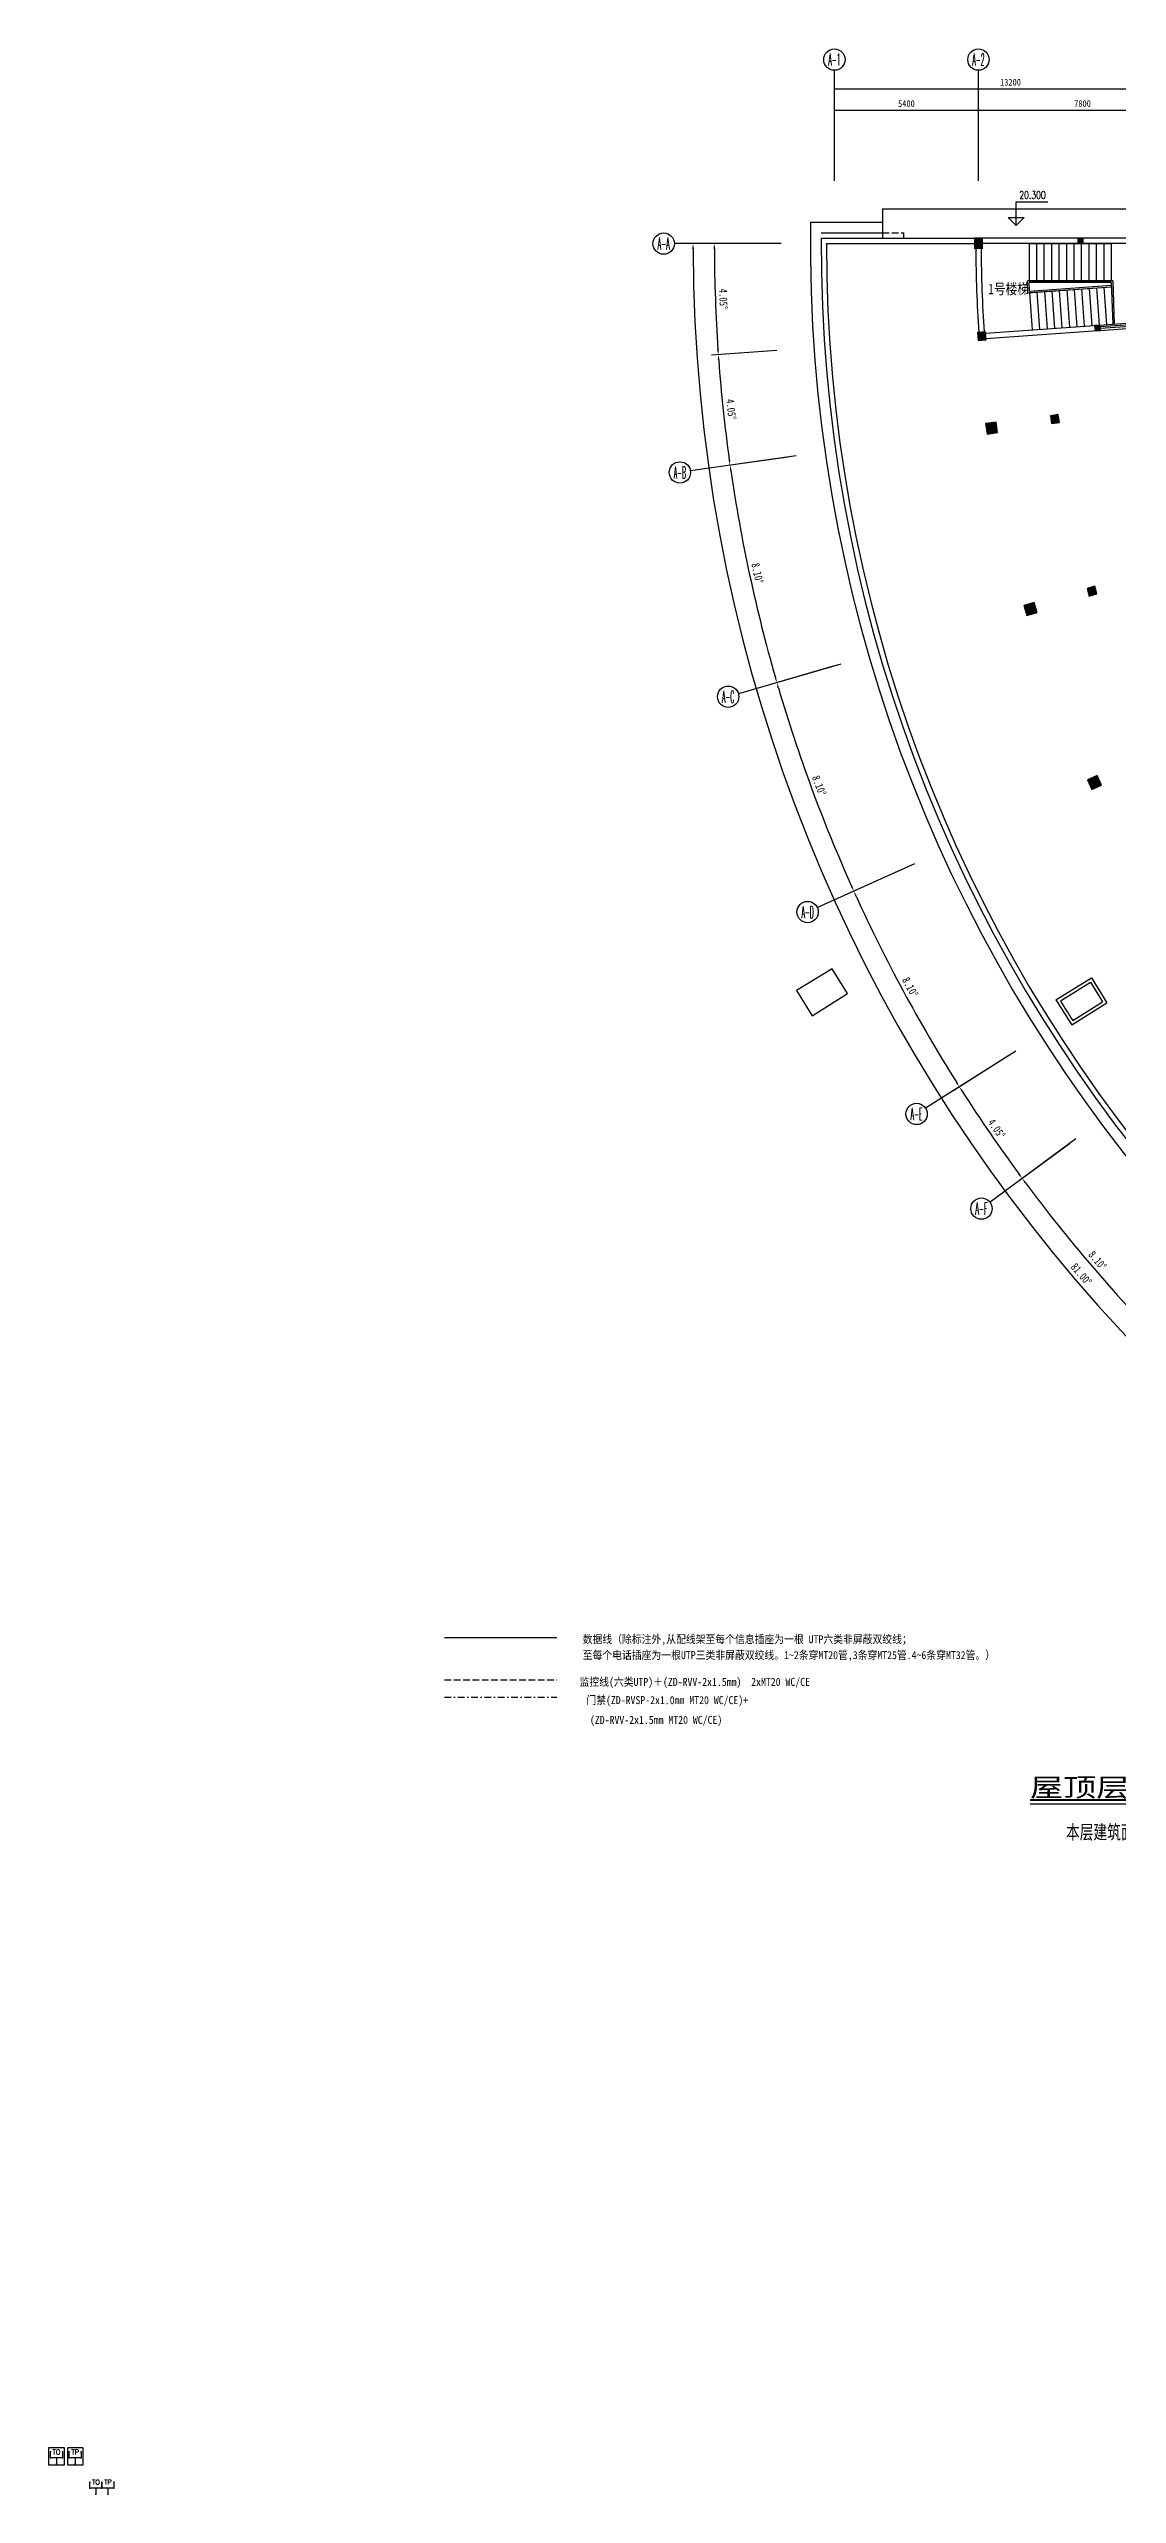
# Model space of a CAD drawing. Extents: x 13680 to 1640314, y -473492 to 65390.
# Drawn here: x 1531065 to 1571104, y -473492 to -381816 of the extents above; entities that cross this region are included whole.
import ezdxf
from ezdxf.enums import TextEntityAlignment as Align

# ---------------------------------------------------------------- set-up
doc = ezdxf.new("R2010")
doc.units = 0
doc.header["$LTSCALE"] = 1000
doc.header["$MEASUREMENT"] = 0
doc.linetypes.add('DASH', pattern=[0.35, 0.25, -0.1])
doc.linetypes.add('DASHDOT', pattern=[1, 0.5, -0.25, 0, -0.25])
for name, color, linetype in [('0-电气文字', 6, 'Continuous'), ('AXIS', 1, 'Continuous'), ('AXIS_TEXT', 7, 'Continuous'), ('COLUMN', 255, 'Continuous'), ('DIM_ELEV', 3, 'Continuous'), ('DIM_SYMB', 3, 'Continuous'), ('EQUIP-通讯', 6, 'Continuous'), ('LINE', 123, 'Continuous'), ('PUB_HATCH', 8, 'Continuous'), ('PUB_TEXT', 7, 'Continuous'), ('STAIR', 2, 'Continuous'), ('WALL', 255, 'Continuous'), ('WINDOW', 2, 'Continuous'), ('WINDOW_GROUND', 21, 'Continuous'), ('WIRE-照明', 120, 'Continuous')]:
    doc.layers.add(name, color=color, linetype=linetype)
doc.styles.add('-DXTGEDITXT', font='GEDITXT', dxfattribs={"bigfont": 'DXT'})
doc.styles.add('-宋体', font='', dxfattribs={"width": 1.3})
doc.styles.add('_TCH_AXIS', font='COMPLEX', dxfattribs={"bigfont": 'GBCBIG'})
doc.styles.add('_TCH_DIM', font='SIMPLEX', dxfattribs={"bigfont": 'GBCBIG'})
doc.styles.add('_TEL_DIM', font='SIMPLEX', dxfattribs={"width": 0.8, "height": 3.5, "bigfont": 'HZTXT'})
doc.styles.add('dim_font', font='', dxfattribs={"width": 0.8})
doc.styles.get('-宋体').set_extended_font_data('NSimSun')
doc.styles.get('dim_font').set_extended_font_data('NSimSun')
doc.dimstyles.new('ANGL', dxfattribs={"dimtxt": 300, "dimasz": 200, "dimexe": 250, "dimexo": 300, "dimgap": 150, "dimtad": 1, "dimdec": 0, "dimzin": 0, "dimdsep": 46, "dimtxsty": 'dim_font', "dimcen": 0.09, "dimclrt": 7, "dimazin": 2, "dimtfac": 1, "dimtdec": 0, "dimtix": 1, "dimtmove": 2, "dimatfit": 3, "dimfxl": 1, "dimtolj": 1, "dimtzin": 0, "dimarcsym": 0})
doc.dimstyles.new('DIMN', dxfattribs={"dimtxt": 250, "dimasz": 1, "dimexe": 250, "dimexo": 300, "dimgap": 0, "dimtad": 0, "dimdec": 0, "dimzin": 0, "dimdsep": 46, "dimtxsty": 'dim_font', "dimblk": 'ARCHTICK', "dimcen": 0.09, "dimclrt": 7, "dimazin": 0, "dimtfac": 1, "dimtdec": 0, "dimtix": 1, "dimtmove": 2, "dimatfit": 3, "dimfxl": 1, "dimtvp": 1, "dimtolj": 1, "dimtzin": 0, "dimarcsym": 0})

# ---------------------------------------------------------------- blocks, each defined once
blk = doc.blocks.new('$equip$00001847')
for p, q in [((-0.5, 0.5), (-0.5, 1)), ((0.5, 0.5), (-0.5, 0.5)), ((0, 0.5), (0, 0)), ((0.5, 1), (0.5, 0.5))]:
    blk.add_line(p, q)
for p in [(-0.5, 1), (-0.5, 0.5), (0, 0), (0.5, 1), (0.5, 0.5)]:
    blk.add_point(p)
at = {"color": 7, "style": '_TEL_DIM'}
blk.add_attdef('$TEXT$', text='', height=0.4, dxfattribs=at).set_placement((0, 1), align=Align.MIDDLE_CENTER)
at = {"color": 7, "style": '_TEL_DIM', "flags": 1}
blk.add_attdef('A', text='', height=0.00002, dxfattribs=at).set_placement((0, 0), align=Align.MIDDLE_CENTER)
blk = doc.blocks.new('$equip$00001867')
for p, q in [((-0.5, 0.5), (-0.5, 1)), ((0.5, 0.5), (-0.5, 0.5)), ((0, 0.5), (0, 0)), ((0.5, 1), (0.5, 0.5))]:
    blk.add_line(p, q)
for p in [(-0.5, 1), (-0.5, 0.5), (0, 0), (0.5, 1), (0.5, 0.5)]:
    blk.add_point(p)
at = {"color": 7, "style": '_TEL_DIM'}
blk.add_attdef('$TEXT$', text='', height=0.4, dxfattribs=at).set_placement((0, 1), align=Align.MIDDLE_CENTER)
at = {"color": 7, "style": '_TEL_DIM', "flags": 1}
blk.add_attdef('A', text='', height=0.00002, dxfattribs=at).set_placement((0, 0), align=Align.MIDDLE_CENTER)
blk = doc.blocks.new('_ArchTick')
at = {"color": 0, "linetype": 'ByBlock', "const_width": 0.4}
blk.add_lwpolyline([(-0.5, -0.5), (0.5, 0.5)], dxfattribs=at)
blk = doc.blocks.new('*D476')
at = {"layer": 'AXIS', "color": 0, "lineweight": -2, "transparency": 16777216}
for p, q in [((1558208, -389116), (1555758, -389116)), ((1558350, -393127), (1555906, -393301))]:
    blk.add_line(p, q, dxfattribs=at)
blk.add_arc((1615008, -389116), 59000, 180.19425, 183.85578, dxfattribs=at)
at = {"layer": 'AXIS', "color": 0, "transparency": 16777216}
for points in [[(1555975, -389316), (1556042, -389316), (1556008, -389116)], [(1556175, -393081), (1556108, -393086), (1556155, -393283)]]:
    blk.add_solid(points, dxfattribs=at)
at = {"layer": 'Defpoints', "color": 0, "transparency": 16777216}
for p in [(1558508, -389116), (1615008, -389116), (1556024, -390506), (1558649, -393106)]:
    blk.add_point(p, dxfattribs=at)
at = {"layer": 'AXIS', "color": 7, "transparency": 16777216, "insert": (1556345, -391190), "char_height": 300, "attachment_point": 5, "rotation": 272.02501, "style": 'dim_font'}
blk.add_mtext('\\A1;4.05°', dxfattribs=at)
blk = doc.blocks.new('*D477')
at = {"layer": 'AXIS', "color": 0, "lineweight": -2, "transparency": 16777216}
for p, q in [((1558350, -393127), (1555906, -393301)), ((1558775, -397119), (1556349, -397464))]:
    blk.add_line(p, q, dxfattribs=at)
blk.add_arc((1615008, -389116), 59000, 184.24423, 187.90568, dxfattribs=at)
at = {"layer": 'AXIS', "color": 0, "transparency": 16777216}
for points in [[(1556137, -393485), (1556203, -393480), (1556155, -393283)], [(1556602, -397226), (1556536, -397236), (1556597, -397429)]]:
    blk.add_solid(points, dxfattribs=at)
at = {"layer": 'Defpoints', "color": 0, "transparency": 16777216}
for p in [(1615008, -389116), (1558649, -393106), (1556270, -394668), (1559072, -397077)]:
    blk.add_point(p, dxfattribs=at)
at = {"layer": 'AXIS', "color": 7, "transparency": 16777216, "insert": (1556638, -395328), "char_height": 300, "attachment_point": 5, "rotation": 276.07495, "style": 'dim_font'}
blk.add_mtext('\\A1;4.05°', dxfattribs=at)
blk = doc.blocks.new('*D478')
at = {"layer": 'AXIS', "color": 0, "lineweight": -2, "transparency": 16777216}
for p, q in [((1558775, -397119), (1556349, -397464)), ((1560463, -404963), (1558111, -405646))]:
    blk.add_line(p, q, dxfattribs=at)
blk.add_arc((1615008, -389116), 59000, 188.29413, 196.00578, dxfattribs=at)
at = {"layer": 'AXIS', "color": 0, "transparency": 16777216}
for points in [[(1556592, -397632), (1556658, -397622), (1556597, -397429)], [(1558327, -405375), (1558263, -405393), (1558351, -405576)]]:
    blk.add_solid(points, dxfattribs=at)
at = {"layer": 'Defpoints', "color": 0, "transparency": 16777216}
for p in [(1615008, -389116), (1559072, -397077), (1557053, -400171), (1560752, -404879)]:
    blk.add_point(p, dxfattribs=at)
at = {"layer": 'AXIS', "color": 7, "transparency": 16777216, "insert": (1557623, -401471), "char_height": 300, "attachment_point": 5, "rotation": 282.14995, "style": 'dim_font'}
blk.add_mtext('\\A1;8.10°', dxfattribs=at)
blk = doc.blocks.new('*D479')
at = {"layer": 'AXIS', "color": 0, "lineweight": -2, "transparency": 16777216}
for p, q in [((1560463, -404963), (1558111, -405646)), ((1563240, -412490), (1561007, -413498))]:
    blk.add_line(p, q, dxfattribs=at)
blk.add_arc((1615008, -389116), 59000, 196.39422, 204.10568, dxfattribs=at)
at = {"layer": 'AXIS', "color": 0, "transparency": 16777216}
for points in [[(1558375, -405778), (1558439, -405759), (1558351, -405576)], [(1561184, -413199), (1561123, -413226), (1561235, -413395)]]:
    blk.add_solid(points, dxfattribs=at)
at = {"layer": 'Defpoints', "color": 0, "transparency": 16777216}
for p in [(1615008, -389116), (1560752, -404879), (1559189, -408227), (1563514, -412366)]:
    blk.add_point(p, dxfattribs=at)
at = {"layer": 'AXIS', "color": 7, "transparency": 16777216, "insert": (1559936, -409433), "char_height": 300, "attachment_point": 5, "rotation": 290.24995, "style": 'dim_font'}
blk.add_mtext('\\A1;8.10°', dxfattribs=at)
blk = doc.blocks.new('*D480')
at = {"layer": 'AXIS', "color": 0, "lineweight": -2, "transparency": 16777216}
for p, q in [((1563240, -412490), (1561007, -413498)), ((1567050, -419551), (1564982, -420864))]:
    blk.add_line(p, q, dxfattribs=at)
blk.add_arc((1615008, -389116), 59000, 204.49413, 212.20578, dxfattribs=at)
at = {"layer": 'AXIS', "color": 0, "transparency": 16777216}
for points in [[(1561288, -413591), (1561348, -413563), (1561235, -413395)], [(1565114, -420543), (1565058, -420578), (1565193, -420730)]]:
    blk.add_solid(points, dxfattribs=at)
at = {"layer": 'Defpoints', "color": 0, "transparency": 16777216}
for p in [(1615008, -389116), (1563514, -412366), (1562439, -415901), (1567304, -419390)]:
    blk.add_point(p, dxfattribs=at)
at = {"layer": 'AXIS', "color": 7, "transparency": 16777216, "insert": (1563348, -416990), "char_height": 300, "attachment_point": 5, "rotation": 298.34995, "style": 'dim_font'}
blk.add_mtext('\\A1;8.10°', dxfattribs=at)
blk = doc.blocks.new('*D481')
at = {"layer": 'AXIS', "color": 0, "lineweight": -2, "transparency": 16777216}
for p, q in [((1567050, -419551), (1564982, -420864)), ((1569320, -422862), (1567349, -424318))]:
    blk.add_line(p, q, dxfattribs=at)
blk.add_arc((1615008, -389116), 59000, 212.59422, 216.25576, dxfattribs=at)
at = {"layer": 'AXIS', "color": 0, "transparency": 16777216}
for points in [[(1565272, -420916), (1565328, -420880), (1565193, -420730)], [(1567458, -423988), (1567405, -424028), (1567550, -424169)]]:
    blk.add_solid(points, dxfattribs=at)
at = {"layer": 'Defpoints', "color": 0, "transparency": 16777216}
for p in [(1615008, -389116), (1567304, -419390), (1565951, -421895), (1569561, -422684)]:
    blk.add_point(p, dxfattribs=at)
at = {"layer": 'AXIS', "color": 7, "transparency": 16777216, "insert": (1566588, -422301), "char_height": 300, "attachment_point": 5, "rotation": 304.42499, "style": 'dim_font'}
blk.add_mtext('\\A1;4.05°', dxfattribs=at)
blk = doc.blocks.new('*D482')
at = {"layer": 'AXIS', "color": 0, "lineweight": -2, "transparency": 16777216}
for p, q in [((1569320, -422862), (1567349, -424318)), ((1574530, -428963), (1572784, -430682))]:
    blk.add_line(p, q, dxfattribs=at)
blk.add_arc((1615008, -389116), 59000, 216.6442, 224.35579, dxfattribs=at)
at = {"layer": 'AXIS', "color": 0, "transparency": 16777216}
for points in [[(1567642, -424350), (1567696, -424310), (1567550, -424169)], [(1572846, -430340), (1572799, -430387), (1572962, -430506)]]:
    blk.add_solid(points, dxfattribs=at)
at = {"layer": 'Defpoints', "color": 0, "transparency": 16777216}
for p in [(1615008, -389116), (1569561, -422684), (1569254, -426366), (1574744, -428752)]:
    blk.add_point(p, dxfattribs=at)
at = {"layer": 'AXIS', "color": 7, "transparency": 16777216, "insert": (1570372, -427238), "char_height": 300, "attachment_point": 5, "rotation": 310.49999, "style": 'dim_font'}
blk.add_mtext('\\A1;8.10°', dxfattribs=at)
blk = doc.blocks.new('*D483')
at = {"layer": 'AXIS', "color": 0, "lineweight": -2, "transparency": 16777216}
for p, q in [((1558208, -389116), (1554958, -389116)), ((1606123, -445217), (1605614, -448427))]:
    blk.add_line(p, q, dxfattribs=at)
blk.add_arc((1615008, -389116), 59800, 180.19165, 260.80826, dxfattribs=at)
at = {"layer": 'AXIS', "color": 0, "transparency": 16777216}
for points in [[(1555175, -389316), (1555242, -389316), (1555208, -389116)], [(1605461, -448115), (1605450, -448181), (1605653, -448180)]]:
    blk.add_solid(points, dxfattribs=at)
at = {"layer": 'Defpoints', "color": 0, "transparency": 16777216}
for p in [(1558508, -389116), (1615008, -389116), (1561726, -416264), (1606169, -444920)]:
    blk.add_point(p, dxfattribs=at)
at = {"layer": 'AXIS', "color": 7, "transparency": 16777216, "insert": (1569764, -427758), "char_height": 300, "attachment_point": 5, "rotation": 310.49995, "style": 'dim_font'}
blk.add_mtext('\\A1;81.00°', dxfattribs=at)
blk = doc.blocks.new('$TCHSYS$WIN2D')
for p, q in [((-0.5, 0.5), (0.5, 0.5)), ((-0.5, 0.5), (-0.5, -0.5)), ((0.5, 0.167), (-0.5, 0.167)), ((0.5, 0.5), (0.5, -0.5)), ((0.5, -0.167), (-0.5, -0.167)), ((-0.5, -0.5), (0.5, -0.5))]:
    blk.add_line(p, q)

msp = doc.modelspace()

# ---------------------------------------------------------------- hatches: boundary and pattern name
at = {"layer": 'PUB_HATCH'}
for points in [[(1565758.101, -388915.883), (1565758.101, -389315.883), (1566058.101, -389315.882), (1566058.101, -388915.882)], [(1565870.494, -392444.618), (1565891.682, -392743.869), (1566190.933, -392722.681), (1566169.745, -392423.43)], [(1566171.754, -395864.289), (1566228.115, -396260.298), (1566624.124, -396203.937), (1566567.764, -395807.928)], [(1568604.357, -395568.582), (1568646.628, -395865.589), (1568943.635, -395823.318), (1568901.364, -395526.311)], [(1569976.493, -402042.552), (1570060.19, -402330.64), (1570348.278, -402246.943), (1570264.581, -401958.854)], [(1567609.824, -402678.065), (1567721.42, -403062.183), (1568105.538, -402950.586), (1567993.941, -402566.469)], [(1569993.616, -409221.24), (1570158.222, -409585.801), (1570522.783, -409421.195), (1570358.178, -409056.634)]]:
    msp.add_hatch(color=256, dxfattribs=at).paths.add_polyline_path(points)
at = {"layer": 'PUB_HATCH', "linetype": 'ByBlock'}
for points in [[(1569633.101, -389115.915), (1569833.101, -389115.915), (1569833.101, -388915.915), (1569633.101, -388915.915)], [(1570277.126, -392381.073), (1570476.626, -392366.947), (1570462.501, -392167.447), (1570263, -392181.572)]]:
    msp.add_hatch(color=256, dxfattribs=at).paths.add_polyline_path(points)

# ---------------------------------------------------------------- linework, layer by layer
at = {"layer": 'AXIS'}
for p, q in [((1560508.077, -386765.622), (1560508.077, -382615.909)), ((1565908.082, -386765.622), (1565908.082, -382615.909)), ((1558508.101, -389115.885), (1554508.101, -389115.887)), ((1559071.751, -397076.692), (1555111.656, -397640.29)), ((1560751.508, -404878.86), (1556910.333, -405994.824)), ((1563513.778, -412366.341), (1559868.162, -414012.392)), ((1563513.778, -412366.341), (1559868.162, -414012.392)), ((1567303.573, -419390.076), (1563926.261, -421533.384)), ((1569560.865, -422683.686), (1566343.361, -425060.169))]:
    msp.add_line(p, q, dxfattribs=at)
for centre in [(1560508.077, -382215.909), (1565908.082, -382215.909), (1554108.101, -389115.887), (1554715.646, -397696.65), (1556526.215, -406106.421), (1559503.601, -414176.997), (1563588.53, -421747.714), (1566021.611, -425297.817)]:
    msp.add_circle(centre, 400, dxfattribs=at)
at = {"layer": 'COLUMN'}
for p, q in [((1566058.101, -388915.882), (1565758.101, -388915.883)), ((1565758.101, -388915.883), (1565758.101, -389315.883)), ((1566058.101, -389315.882), (1566058.101, -388915.882)), ((1566169.745, -392423.43), (1565870.494, -392444.618)), ((1565870.494, -392444.618), (1565891.682, -392743.869)), ((1565891.682, -392743.869), (1566190.933, -392722.681)), ((1566190.933, -392722.681), (1566169.745, -392423.43)), ((1566567.764, -395807.928), (1566171.754, -395864.289)), ((1566171.754, -395864.289), (1566228.115, -396260.298)), ((1566624.124, -396203.937), (1566567.764, -395807.928)), ((1568901.364, -395526.311), (1568604.357, -395568.582)), ((1568604.357, -395568.582), (1568646.628, -395865.589)), ((1568646.628, -395865.589), (1568943.635, -395823.318)), ((1568943.635, -395823.318), (1568901.364, -395526.311)), ((1566228.115, -396260.298), (1566624.124, -396203.937)), ((1570264.581, -401958.854), (1569976.493, -402042.552)), ((1569976.493, -402042.552), (1570060.19, -402330.64)), ((1570060.19, -402330.64), (1570348.278, -402246.943)), ((1570348.278, -402246.943), (1570264.581, -401958.854)), ((1567993.941, -402566.469), (1567609.824, -402678.065)), ((1567609.824, -402678.065), (1567721.42, -403062.183)), ((1567721.42, -403062.183), (1568105.538, -402950.586)), ((1568105.538, -402950.586), (1567993.941, -402566.469)), ((1570358.178, -409056.634), (1569993.616, -409221.24)), ((1569993.616, -409221.24), (1570158.222, -409585.801)), ((1570158.222, -409585.801), (1570522.783, -409421.195)), ((1570522.783, -409421.195), (1570358.178, -409056.634))]:
    msp.add_line(p, q, dxfattribs=at)
at = {"layer": 'COLUMN', "linetype": 'ByBlock'}
for p, q in [((1569833.101, -388915.915), (1569633.101, -388915.915)), ((1569633.101, -388915.915), (1569633.101, -389115.915)), ((1569633.101, -389115.915), (1569833.101, -389115.915)), ((1569833.101, -389115.915), (1569833.101, -388915.915)), ((1570462.501, -392167.447), (1570263, -392181.572)), ((1570263, -392181.572), (1570277.126, -392381.073)), ((1570277.126, -392381.073), (1570476.626, -392366.947)), ((1570476.626, -392366.947), (1570462.501, -392167.447))]:
    msp.add_line(p, q, dxfattribs=at)
at = {"layer": 'DIM_ELEV'}
for p, q in [((1567322.703, -388431.879), (1567322.703, -387548.271)), ((1567322.703, -387548.271), (1568509.739, -387548.271)), ((1567322.703, -388431.879), (1567022.703, -388131.879)), ((1567022.703, -388131.879), (1567622.703, -388131.879)), ((1567322.703, -388431.879), (1567622.703, -388131.879))]:
    msp.add_line(p, q, dxfattribs=at)
at = {"layer": 'DIM_SYMB'}
msp.add_lwpolyline([(1571220.755, -389818.658, 0, 0, 0), (1567318.666, -389818.658, 0, 0, 0), (1567392.236, -391603.754, 0, 0, 0), (1568680.85, -391524.516, 80, 0, 0), (1568980.285, -391506.104, 0, 0, 0)], format="xyseb", dxfattribs=at)
at = {"layer": 'DIM_SYMB', "const_width": 70}
msp.add_lwpolyline([(1567840.134, -447467.928), (1580058.929, -447467.928)], dxfattribs=at)
at = {"layer": 'DIM_SYMB'}
msp.add_lwpolyline([(1567840.134, -447607.928), (1580058.929, -447607.928)], dxfattribs=at)
at = {"layer": 'EQUIP-通讯'}
for points in [[(1531064.597, -471744.197), (1531630.13, -471744.197), (1531630.13, -472405.435), (1531064.597, -472405.435)], [(1531769.07, -471744.197), (1532334.603, -471744.197), (1532334.603, -472405.435), (1531769.07, -472405.435)]]:
    msp.add_lwpolyline(points, close=True, dxfattribs=at)
at = {"layer": 'LINE', "linetype": 'DASH', "ltscale": 2}
msp.add_line((1563107.101, -388915.909), (1563107.101, -388715.905), dxfattribs=at)
at = {"layer": 'STAIR'}
for p, q in [((1562307.589, -387816.156), (1562307.589, -388915.905)), ((1562307.589, -387816.156), (1572008.101, -387816.156)), ((1567802.972, -389115.886), (1569633.101, -389115.886)), ((1567802.972, -389115.886), (1567802.972, -390515.886)), ((1568082.972, -389115.886), (1568082.972, -390515.886)), ((1568362.972, -389115.886), (1568362.972, -390515.886)), ((1568642.972, -389115.886), (1568642.972, -390515.886)), ((1568922.972, -389115.886), (1568922.972, -390515.886)), ((1569202.972, -389115.886), (1569202.972, -390515.886)), ((1569482.972, -389115.886), (1569482.972, -390515.886)), ((1569762.972, -389115.915), (1569762.972, -390515.886)), ((1569833.101, -389115.886), (1570882.972, -389115.886)), ((1570042.972, -389115.886), (1570042.972, -390515.886)), ((1570322.972, -389115.886), (1570322.972, -390515.886)), ((1570602.972, -389115.886), (1570602.972, -390515.886)), ((1570882.972, -389115.886), (1570882.972, -390515.886)), ((1570943.009, -390515.886), (1567742.584, -390515.886)), ((1567758.202, -390957.575), (1567742.584, -390515.886)), ((1567802.972, -390515.886), (1570882.972, -390515.886)), ((1570943.009, -390515.886), (1571000.141, -392131.546)), ((1567758.202, -390957.575), (1570890.748, -390735.779)), ((1570885.094, -390575.886), (1567804.744, -390575.886)), ((1567815.968, -390893.335), (1567804.744, -390575.886)), ((1567815.968, -390893.335), (1570888.626, -390675.779)), ((1567819.834, -390953.219), (1570890.748, -390735.786)), ((1567819.834, -390953.219), (1567918.712, -392349.723)), ((1568099.135, -390933.443), (1568198.013, -392329.947)), ((1568378.436, -390913.668), (1568477.314, -392310.172)), ((1568657.737, -390893.892), (1568756.615, -392290.396)), ((1568937.038, -390874.117), (1569035.915, -392270.621)), ((1569216.338, -390854.341), (1569315.216, -392250.845)), ((1569495.639, -390834.566), (1569594.517, -392231.069)), ((1569774.94, -390814.79), (1569873.818, -392211.294)), ((1570054.241, -390795.014), (1570153.119, -392191.518)), ((1570333.541, -390775.239), (1570432.419, -392171.743)), ((1570612.842, -390755.463), (1570711.72, -392151.967)), ((1570885.094, -390575.886), (1570940.253, -392135.786))]:
    msp.add_line(p, q, dxfattribs=at)
at = {"layer": 'WALL'}
for p, q in [((1569633.101, -388915.915), (1566058.101, -388915.914)), ((1569633.101, -389115.915), (1566058.101, -389115.914)), ((1573408.101, -388915.917), (1569833.101, -388915.915)), ((1573408.101, -389115.917), (1569833.101, -389115.915)), ((1566173.276, -392473.306), (1570263.153, -392183.727)), ((1570377.028, -392376.165), (1570476.779, -392369.102)), ((1570476.779, -392369.102), (1570476.626, -392366.947)), ((1566187.402, -392672.806), (1570377.028, -392376.165)), ((1568813.171, -417464.945), (1570148.867, -416643.218)), ((1568978.264, -417504.268), (1570109.538, -416808.304)), ((1570109.538, -416808.304), (1570558.393, -417537.907)), ((1570148.867, -416643.218), (1570722.607, -417575.819)), ((1569407.074, -418410.681), (1570722.607, -417575.819)), ((1569443.65, -418245.344), (1570558.393, -417537.907))]:
    msp.add_line(p, q, dxfattribs=at)
for centre, radius, start, end in [((1615008.101, -389115.863), 49200, 180.23340795, 183.87531972), ((1615008.101, -389115.863), 49000, 180.23388425, 183.87460673), ((1615312.494, -388923.632), 54560, 211.54162716, 212.71439835), ((1615312.494, -388923.632), 54440, 211.6677934, 212.58879525)]:
    msp.add_arc(centre, radius, start, end, dxfattribs=at)
at = {"layer": 'WINDOW'}
for p, q in [((1560008.464, -388715.905), (1562307.589, -388715.905)), ((1560008.464, -388915.905), (1565908.101, -388915.905)), ((1560208.101, -389115.905), (1565908.101, -389115.905))]:
    msp.add_line(p, q, dxfattribs=at)
at = {"layer": 'WINDOW', "linetype": 'DASH'}
msp.add_line((1562307.589, -388715.905), (1563107.101, -388715.905), dxfattribs=at)
at = {"layer": 'WINDOW'}
msp.add_lwpolyline([(1560995.327, -417234.7), (1560421.587, -416302.1), (1559085.897, -417123.822), (1559679.794, -418069.562), (1560995.327, -417234.7)], dxfattribs=at)
for radius, start, end in [(55000, 179.79167293, 261.41682472), (54800, 180.00002174, 260.99993511)]:
    msp.add_arc((1615008.101, -389115.885), radius, start, end, dxfattribs=at)
at = {"layer": 'WINDOW_GROUND', "ltscale": 2}
msp.add_line((1559613.877, -388315.905), (1562307.589, -388315.905), dxfattribs=at)
msp.add_arc((1615008.101, -389115.885), 55400, 179.17261688, 261.82631912, dxfattribs=at)
at = {"layer": 'WIRE-照明', "linetype": 'Continuous'}
msp.add_line((1545888.309, -441376.785), (1550105.945, -441376.785), dxfattribs=at)
at = {"layer": 'WIRE-照明', "linetype": 'DASH'}
msp.add_line((1545888.309, -442960.928), (1550105.945, -442960.928), dxfattribs=at)
at = {"layer": 'WIRE-照明', "linetype": 'DASHDOT', "ltscale": 0.5}
msp.add_line((1545888.309, -443611.402), (1550105.945, -443611.402), dxfattribs=at)

# ---------------------------------------------------------------- block references
at = {"layer": 'EQUIP-通讯', "xscale": 450, "yscale": 450, "zscale": 450}
for name, p, values in [('$equip$00001847', (1531347.363, -472363.614), {'$TEXT$': 'TO'}), ('$equip$00001867', (1532051.837, -472363.614), {'$TEXT$': 'TP'}), ('$equip$00001847', (1532829.253, -473492.214), {'$TEXT$': 'TO'}), ('$equip$00001867', (1533279.253, -473492.214), {'$TEXT$': 'TP'})]:
    msp.add_blockref(name, p, dxfattribs=at).add_auto_attribs(values)
at = {"layer": 'WINDOW', "xscale": -1500, "yscale": 200.0000000000001, "zscale": 1500, "rotation": 184.0500028711391}
msp.add_blockref('$TCHSYS$WIN2D', (1571217.843, -392216.381), dxfattribs=at)

# ---------------------------------------------------------------- texts
at = {"layer": '0-电气文字', "color": 6, "linetype": 'Continuous', "style": '-宋体', "width": 0.9}
for s, p in [('数据线（除标注外,从配线架至每个信息插座为一根 UTP六类非屏蔽双绞线；', (1551073.496, -441591.28)), ('至每个电话插座为一根UTP三类非屏蔽双绞线。1~2条穿MT20管,3条穿MT25管.4~6条穿MT32管。）', (1551073.496, -442186.065)), ('监控线(六类UTP)＋(ZD-RVV-2x1.5mm)  2xMT20 WC/CE', (1550954.442, -443190.165)), ('门禁(ZD-RVSP-2x1.0mm MT20 WC/CE)+', (1551210.786, -443875.019)), ('(ZD-RVV-2x1.5mm MT20 WC/CE)', (1551345.628, -444614.709))]:
    msp.add_text(s, height=300, dxfattribs=at).set_placement(p)
at = {"layer": 'AXIS_TEXT', "style": '_TCH_AXIS'}
for s, width, p, p2 in [('A-1', 0.375, (1560281.803, -382442.183), (1560734.352, -382442.183)), ('A-2', 0.344262, (1565681.808, -382442.183), (1566134.357, -382442.183)), ('A-A', 0.323077, (1553881.827, -389342.161), (1554334.375, -389342.161)), ('A-B', 0.328125, (1554489.372, -397922.924), (1554941.92, -397922.924)), ('A-C', 0.33871, (1556299.941, -406332.695), (1556752.489, -406332.695)), ('A-D', 0.328125, (1559277.327, -414403.272), (1559729.875, -414403.272)), ('A-E', 0.333333, (1563362.256, -421973.988), (1563814.804, -421973.988)), ('A-F', 0.333333, (1565795.337, -425524.091), (1566247.885, -425524.091))]:
    msp.add_text(s, height=452.5483, dxfattribs=dict(at, width=width)).set_placement(p, p2, align=Align.FIT)
at = {"layer": 'PUB_TEXT'}
for s, height, style, width, p in [('20.300', 297.5, '_TCH_DIM', 0.705882, (1567439.739, -387443.271)), ('屋顶层弱电平面图', 700, '-宋体', 1.3, (1567840.134, -447344.672))]:
    msp.add_text(s, height=height, dxfattribs=dict(at, style=style, width=width)).set_placement(p)
at = {"layer": 'PUB_TEXT', "linetype": 'Continuous', "ltscale": 1.1, "style": 'dim_font', "width": 0.8}
msp.add_text('1号楼梯', height=400, dxfattribs=at).set_placement((1566272.632, -391014.065))
at = {"layer": 'PUB_TEXT', "color": 9, "linetype": 'Continuous', "ltscale": 1.1, "style": '-DXTGEDITXT', "width": 0.9}
msp.add_text('本层建筑面积95平方米', height=600, dxfattribs=at).set_placement((1569191.116, -448992.011))

# ---------------------------------------------------------------- dimensions: what is measured, and where the dimension line sits
at = {"layer": 'AXIS'}
for p1, p2, distance in [((1560508.077, -386255.205), (1573708.082, -386255.205), 2939.297), ((1560508.077, -386059.53), (1565908.082, -386059.53), 1943.622), ((1565908.082, -386059.53), (1573708.082, -386059.53), 1943.622)]:
    msp.add_aligned_dim(p1=p1, p2=p2, distance=distance, dimstyle='DIMN', dxfattribs=at).render()
for base, p1, p2, picture, middle in [((1561725.9, -416264.473), (1558508.101, -389115.885), (1606169.441, -444920.236), '*D483', (1569763.915, -427757.985)), ((1556024.478, -390505.905), (1558508.101, -389115.885), (1558649.193, -393106.289), '*D476', (1556344.759, -391190.073)), ((1556269.942, -394668.223), (1558649.193, -393106.289), (1559071.751, -397076.692), '*D477', (1556637.742, -395328.049)), ((1557053.141, -400171.298), (1559071.751, -397076.692), (1560751.508, -404878.86), '*D478', (1557622.974, -401470.508)), ((1559189.054, -408226.96), (1560751.508, -404878.86), (1563513.778, -412366.341), '*D479', (1559936.253, -409432.889)), ((1562438.687, -415901.245), (1563513.778, -412366.341), (1567303.573, -419390.076), '*D480', (1563348.363, -416989.891)), ((1565951.39, -421894.5), (1567303.573, -419390.076), (1569560.865, -422683.686), '*D481', (1566588.407, -422300.547)), ((1569253.845, -426365.669), (1569560.865, -422683.686), (1574744.032, -428752.396), '*D482', (1570372.267, -427238.459))]:
    dim = msp.add_angular_dim_3p(base=base, center=(1615008.101, -389115.863), p1=p1, p2=p2, dimstyle='ANGL', override={"dimdec": 2, "dimazin": 0}, dxfattribs=at)
    dim.commit()
    dim.dimension.update_dxf_attribs({"geometry": picture, "text_midpoint": middle})

doc.saveas('drawing.dxf')
